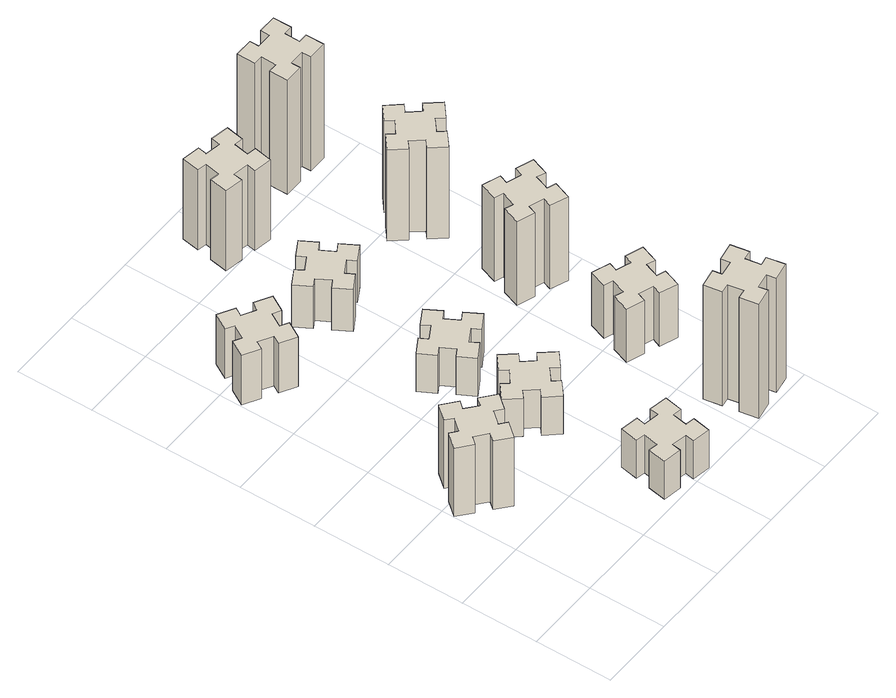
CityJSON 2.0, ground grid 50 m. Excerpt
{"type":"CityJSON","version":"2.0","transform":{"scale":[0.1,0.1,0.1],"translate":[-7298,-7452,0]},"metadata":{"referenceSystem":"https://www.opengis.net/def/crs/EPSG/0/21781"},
"CityObjects":{
"building1":{"type":"Building","attributes":{"class":"1000","function":"1000","usage":"1000","yearOfConstruction":2016,"roofType":"1000","measuredHeight":54,"storeysAboveGround":30,"storeysBelowGround":0},"geometry":[{"type":"Solid","lod":"1","boundaries":[[[[0,1,2,3,4,5,6,7,8,9,10,11,12,13,14,15,16,17,18,19]],[[17,16,20,21]],[[16,15,22,20]],[[15,14,23,22]],[[14,13,24,23]],[[13,12,25,24]],[[12,11,26,25]],[[11,10,27,26]],[[10,9,28,27]],[[9,8,29,28]],[[8,7,30,29]],[[7,6,31,30]],[[6,5,32,31]],[[5,4,33,32]],[[4,3,34,33]],[[3,2,35,34]],[[2,1,36,35]],[[1,0,37,36]],[[0,19,38,37]],[[19,18,39,38]],[[18,17,21,39]],[[24,25,26,27,28,29,30,31,32,33,34,35,36,37,38,39,21,20,22,23]]]]}]},
"building2":{"type":"Building","attributes":{"class":"1000","function":"1000","usage":"1000","yearOfConstruction":2016,"roofType":"1000","measuredHeight":39,"storeysAboveGround":30,"storeysBelowGround":0},"geometry":[{"type":"Solid","lod":"1","boundaries":[[[[40,41,42,43,44,45,46,47,48,49,50,51,52,53,54,55,56,57,58,59]],[[57,56,60,61]],[[56,55,62,60]],[[55,54,63,62]],[[54,53,64,63]],[[53,52,65,64]],[[52,51,66,65]],[[51,50,67,66]],[[50,49,68,67]],[[49,48,69,68]],[[48,47,70,69]],[[47,46,71,70]],[[46,45,72,71]],[[45,44,73,72]],[[44,43,74,73]],[[43,42,75,74]],[[42,41,76,75]],[[41,40,77,76]],[[40,59,78,77]],[[59,58,79,78]],[[58,57,61,79]],[[64,65,66,67,68,69,70,71,72,73,74,75,76,77,78,79,61,60,62,63]]]]}]},
"building3":{"type":"Building","attributes":{"class":"1000","function":"1000","usage":"1000","yearOfConstruction":2016,"roofType":"1000","measuredHeight":30,"storeysAboveGround":30,"storeysBelowGround":0},"geometry":[{"type":"Solid","lod":"1","boundaries":[[[[80,81,82,83,84,85,86,87,88,89,90,91,92,93,94,95,96,97,98,99]],[[97,96,100,101]],[[96,95,102,100]],[[95,94,103,102]],[[94,93,104,103]],[[93,92,105,104]],[[92,91,106,105]],[[91,90,107,106]],[[90,89,108,107]],[[89,88,109,108]],[[88,87,110,109]],[[87,86,111,110]],[[86,85,112,111]],[[85,84,113,112]],[[84,83,114,113]],[[83,82,115,114]],[[82,81,116,115]],[[81,80,117,116]],[[80,99,118,117]],[[99,98,119,118]],[[98,97,101,119]],[[104,105,106,107,108,109,110,111,112,113,114,115,116,117,118,119,101,100,102,103]]]]}]},
"building4":{"type":"Building","attributes":{"class":"1000","function":"1000","usage":"1000","yearOfConstruction":2016,"roofType":"1000","measuredHeight":30,"storeysAboveGround":30,"storeysBelowGround":0},"geometry":[{"type":"Solid","lod":"1","boundaries":[[[[120,121,122,123,124,125,126,127,128,129,130,131,132,133,134,135,136,137,138,139]],[[137,136,140,141]],[[136,135,142,140]],[[135,134,143,142]],[[134,133,144,143]],[[133,132,145,144]],[[132,131,146,145]],[[131,130,147,146]],[[130,129,148,147]],[[129,128,149,148]],[[128,127,150,149]],[[127,126,151,150]],[[126,125,152,151]],[[125,124,153,152]],[[124,123,154,153]],[[123,122,155,154]],[[122,121,156,155]],[[121,120,157,156]],[[120,139,158,157]],[[139,138,159,158]],[[138,137,141,159]],[[144,145,146,147,148,149,150,151,152,153,154,155,156,157,158,159,141,140,142,143]]]]}]},
"building5":{"type":"Building","attributes":{"class":"1000","function":"1000","usage":"1000","yearOfConstruction":2016,"roofType":"1000","measuredHeight":30,"storeysAboveGround":30,"storeysBelowGround":0},"geometry":[{"type":"Solid","lod":"1","boundaries":[[[[160,161,162,163,164,165,166,167,168,169,170,171,172,173,174,175,176,177,178,179]],[[177,176,180,181]],[[176,175,182,180]],[[175,174,183,182]],[[174,173,184,183]],[[173,172,185,184]],[[172,171,186,185]],[[171,170,187,186]],[[170,169,188,187]],[[169,168,189,188]],[[168,167,190,189]],[[167,166,191,190]],[[166,165,192,191]],[[165,164,193,192]],[[164,163,194,193]],[[163,162,195,194]],[[162,161,196,195]],[[161,160,197,196]],[[160,179,198,197]],[[179,178,199,198]],[[178,177,181,199]],[[184,185,186,187,188,189,190,191,192,193,194,195,196,197,198,199,181,180,182,183]]]]}]},
"building6":{"type":"Building","attributes":{"class":"1000","function":"1000","usage":"1000","yearOfConstruction":2016,"roofType":"1000","measuredHeight":33,"storeysAboveGround":30,"storeysBelowGround":0},"geometry":[{"type":"Solid","lod":"1","boundaries":[[[[200,201,202,203,204,205,206,207,208,209,210,211,212,213,214,215,216,217,218,219]],[[217,216,220,221]],[[216,215,222,220]],[[215,214,223,222]],[[214,213,224,223]],[[213,212,225,224]],[[212,211,226,225]],[[211,210,227,226]],[[210,209,228,227]],[[209,208,229,228]],[[208,207,230,229]],[[207,206,231,230]],[[206,205,232,231]],[[205,204,233,232]],[[204,203,234,233]],[[203,202,235,234]],[[202,201,236,235]],[[201,200,237,236]],[[200,219,238,237]],[[219,218,239,238]],[[218,217,221,239]],[[224,225,226,227,228,229,230,231,232,233,234,235,236,237,238,239,221,220,222,223]]]]}]},
"building7":{"type":"Building","attributes":{"class":"1000","function":"1000","usage":"1000","yearOfConstruction":2016,"roofType":"1000","measuredHeight":90,"storeysAboveGround":30,"storeysBelowGround":0},"geometry":[{"type":"Solid","lod":"1","boundaries":[[[[240,241,242,243,244,245,246,247,248,249,250,251,252,253,254,255,256,257,258,259]],[[257,256,260,261]],[[256,255,262,260]],[[255,254,263,262]],[[254,253,264,263]],[[253,252,265,264]],[[252,251,266,265]],[[251,250,267,266]],[[250,249,268,267]],[[249,248,269,268]],[[248,247,270,269]],[[247,246,271,270]],[[246,245,272,271]],[[245,244,273,272]],[[244,243,274,273]],[[243,242,275,274]],[[242,241,276,275]],[[241,240,277,276]],[[240,259,278,277]],[[259,258,279,278]],[[258,257,261,279]],[[264,265,266,267,268,269,270,271,272,273,274,275,276,277,278,279,261,260,262,263]]]]}]},
"building8":{"type":"Building","attributes":{"class":"1000","function":"1000","usage":"1000","yearOfConstruction":2016,"roofType":"1000","measuredHeight":63,"storeysAboveGround":30,"storeysBelowGround":0},"geometry":[{"type":"Solid","lod":"1","boundaries":[[[[280,281,282,283,284,285,286,287,288,289,290,291,292,293,294,295,296,297,298,299]],[[297,296,300,301]],[[296,295,302,300]],[[295,294,303,302]],[[294,293,304,303]],[[293,292,305,304]],[[292,291,306,305]],[[291,290,307,306]],[[290,289,308,307]],[[289,288,309,308]],[[288,287,310,309]],[[287,286,311,310]],[[286,285,312,311]],[[285,284,313,312]],[[284,283,314,313]],[[283,282,315,314]],[[282,281,316,315]],[[281,280,317,316]],[[280,299,318,317]],[[299,298,319,318]],[[298,297,301,319]],[[304,305,306,307,308,309,310,311,312,313,314,315,316,317,318,319,301,300,302,303]]]]}]},
"building9":{"type":"Building","attributes":{"class":"1000","function":"1000","usage":"1000","yearOfConstruction":2016,"roofType":"1000","measuredHeight":42,"storeysAboveGround":30,"storeysBelowGround":0},"geometry":[{"type":"Solid","lod":"1","boundaries":[[[[320,321,322,323,324,325,326,327,328,329,330,331,332,333,334,335,336,337,338,339]],[[337,336,340,341]],[[336,335,342,340]],[[335,334,343,342]],[[334,333,344,343]],[[333,332,345,344]],[[332,331,346,345]],[[331,330,347,346]],[[330,329,348,347]],[[329,328,349,348]],[[328,327,350,349]],[[327,326,351,350]],[[326,325,352,351]],[[325,324,353,352]],[[324,323,354,353]],[[323,322,355,354]],[[322,321,356,355]],[[321,320,357,356]],[[320,339,358,357]],[[339,338,359,358]],[[338,337,341,359]],[[344,345,346,347,348,349,350,351,352,353,354,355,356,357,358,359,341,340,342,343]]]]}]},
"building10":{"type":"Building","attributes":{"class":"1000","function":"1000","usage":"1000","yearOfConstruction":2016,"roofType":"1000","measuredHeight":66,"storeysAboveGround":30,"storeysBelowGround":0},"geometry":[{"type":"Solid","lod":"1","boundaries":[[[[360,361,362,363,364,365,366,367,368,369,370,371,372,373,374,375,376,377,378,379]],[[377,376,380,381]],[[376,375,382,380]],[[375,374,383,382]],[[374,373,384,383]],[[373,372,385,384]],[[372,371,386,385]],[[371,370,387,386]],[[370,369,388,387]],[[369,368,389,388]],[[368,367,390,389]],[[367,366,391,390]],[[366,365,392,391]],[[365,364,393,392]],[[364,363,394,393]],[[363,362,395,394]],[[362,361,396,395]],[[361,360,397,396]],[[360,379,398,397]],[[379,378,399,398]],[[378,377,381,399]],[[384,385,386,387,388,389,390,391,392,393,394,395,396,397,398,399,381,380,382,383]]]]}]},
"building11":{"type":"Building","attributes":{"class":"1000","function":"1000","usage":"1000","yearOfConstruction":2016,"roofType":"1000","measuredHeight":72,"storeysAboveGround":30,"storeysBelowGround":0},"geometry":[{"type":"Solid","lod":"1","boundaries":[[[[400,401,402,403,404,405,406,407,408,409,410,411,412,413,414,415,416,417,418,419]],[[417,416,420,421]],[[416,415,422,420]],[[415,414,423,422]],[[414,413,424,423]],[[413,412,425,424]],[[412,411,426,425]],[[411,410,427,426]],[[410,409,428,427]],[[409,408,429,428]],[[408,407,430,429]],[[407,406,431,430]],[[406,405,432,431]],[[405,404,433,432]],[[404,403,434,433]],[[403,402,435,434]],[[402,401,436,435]],[[401,400,437,436]],[[400,419,438,437]],[[419,418,439,438]],[[418,417,421,439]],[[424,425,426,427,428,429,430,431,432,433,434,435,436,437,438,439,421,420,422,423]]]]}]},
"building12":{"type":"Building","attributes":{"class":"1000","function":"1000","usage":"1000","yearOfConstruction":2016,"roofType":"1000","measuredHeight":90,"storeysAboveGround":30,"storeysBelowGround":0},"geometry":[{"type":"Solid","lod":"1","boundaries":[[[[440,441,442,443,444,445,446,447,448,449,450,451,452,453,454,455,456,457,458,459]],[[457,456,460,461]],[[456,455,462,460]],[[455,454,463,462]],[[454,453,464,463]],[[453,452,465,464]],[[452,451,466,465]],[[451,450,467,466]],[[450,449,468,467]],[[449,448,469,468]],[[448,447,470,469]],[[447,446,471,470]],[[446,445,472,471]],[[445,444,473,472]],[[444,443,474,473]],[[443,442,475,474]],[[442,441,476,475]],[[441,440,477,476]],[[440,459,478,477]],[[459,458,479,478]],[[458,457,461,479]],[[464,465,466,467,468,469,470,471,472,473,474,475,476,477,478,479,461,460,462,463]]]]}]}
},
"vertices":[
[136,893,0],[213,829,0],[174,783,0],[266,706,0],[343,798,0],[297,836,0],[362,913,0],[408,874,0],[485,966,0],[393,1043,0],[354,997,0],[278,1062,0],[316,1108,0],[224,1185,0],[147,1093,0],[193,1054,0],[129,978,0],[83,1016,0],[6,924,0],[98,847,0],[129,978,540],[83,1016,540],[193,1054,540],[147,1093,540],[224,1185,540],[316,1108,540],[278,1062,540],[354,997,540],[393,1043,540],[485,966,540],[408,874,540],[362,913,540],[297,836,540],[343,798,540],[266,706,540],[174,783,540],[213,829,540],[136,893,540],[98,847,540],[6,924,540],
[316,2327,0],[366,2414,0],[418,2384,0],[478,2488,0],[374,2548,0],[344,2496,0],[257,2546,0],[287,2598,0],[183,2658,0],[123,2554,0],[175,2524,0],[125,2437,0],[73,2467,0],[13,2363,0],[117,2303,0],[147,2355,0],[234,2305,0],[204,2253,0],[308,2193,0],[368,2297,0],[234,2305,390],[204,2253,390],[147,2355,390],[117,2303,390],[13,2363,390],[73,2467,390],[125,2437,390],[175,2524,390],[123,2554,390],[183,2658,390],[287,2598,390],[257,2546,390],[344,2496,390],[374,2548,390],[478,2488,390],[418,2384,390],[366,2414,390],[316,2327,390],[368,2297,390],[308,2193,390],
[886,274,0],[868,175,0],[809,186,0],[788,67,0],[907,47,0],[917,106,0],[1015,88,0],[1005,29,0],[1123,8,0],[1144,127,0],[1085,137,0],[1102,235,0],[1161,225,0],[1182,343,0],[1064,364,0],[1054,305,0],[955,322,0],[966,381,0],[847,402,0],[827,284,0],[955,322,300],[966,381,300],[1054,305,300],[1064,364,300],[1182,343,300],[1161,225,300],[1102,235,300],[1085,137,300],[1144,127,300],[1123,8,300],[1005,29,300],[1015,88,300],[917,106,300],[907,47,300],[788,67,300],[809,186,300],[868,175,300],[886,274,300],[827,284,300],[847,402,300],
[918,929,0],[994,993,0],[1033,947,0],[1125,1024,0],[1048,1116,0],[1002,1078,0],[937,1154,0],[983,1193,0],[906,1285,0],[814,1208,0],[853,1162,0],[776,1097,0],[738,1143,0],[646,1066,0],[723,974,0],[769,1013,0],[833,936,0],[787,898,0],[864,806,0],[956,883,0],[833,936,300],[787,898,300],[769,1013,300],[723,974,300],[646,1066,300],[738,1143,300],[776,1097,300],[853,1162,300],[814,1208,300],[906,1285,300],[983,1193,300],[937,1154,300],[1002,1078,300],[1048,1116,300],[1125,1024,300],[1033,947,300],[994,993,300],[918,929,300],[956,883,300],[864,806,300],
[765,1574,0],[815,1487,0],[763,1457,0],[823,1353,0],[927,1413,0],[897,1465,0],[984,1515,0],[1014,1463,0],[1118,1523,0],[1058,1627,0],[1006,1597,0],[956,1684,0],[1008,1714,0],[948,1818,0],[844,1758,0],[874,1706,0],[787,1656,0],[757,1708,0],[653,1648,0],[713,1544,0],[787,1656,300],[757,1708,300],[874,1706,300],[844,1758,300],[948,1818,300],[1008,1714,300],[956,1684,300],[1006,1597,300],[1058,1627,300],[1118,1523,300],[1014,1463,300],[984,1515,300],[897,1465,300],[927,1413,300],[823,1353,300],[763,1457,300],[815,1487,300],[765,1574,300],[713,1544,300],[653,1648,300],
[765,2414,0],[815,2327,0],[763,2297,0],[823,2193,0],[927,2253,0],[897,2305,0],[984,2355,0],[1014,2303,0],[1118,2363,0],[1058,2467,0],[1006,2437,0],[956,2524,0],[1008,2554,0],[948,2658,0],[844,2598,0],[874,2546,0],[787,2496,0],[757,2548,0],[653,2488,0],[713,2384,0],[787,2496,330],[757,2548,330],[874,2546,330],[844,2598,330],[948,2658,330],[1008,2554,330],[956,2524,330],[1006,2437,330],[1058,2467,330],[1118,2363,330],[1014,2303,330],[984,2355,330],[897,2305,330],[927,2253,330],[823,2193,330],[763,2297,330],[815,2327,330],[765,2414,330],[713,2384,330],[653,2488,330],
[1755,322,0],[1657,305,0],[1647,364,0],[1528,343,0],[1549,225,0],[1608,235,0],[1626,137,0],[1567,127,0],[1587,8,0],[1706,29,0],[1695,88,0],[1794,106,0],[1804,47,0],[1922,67,0],[1901,186,0],[1842,175,0],[1825,274,0],[1884,284,0],[1863,402,0],[1745,381,0],[1825,274,900],[1884,284,900],[1842,175,900],[1901,186,900],[1922,67,900],[1804,47,900],[1794,106,900],[1695,88,900],[1706,29,900],[1587,8,900],[1567,127,900],[1626,137,900],[1608,235,900],[1549,225,900],[1528,343,900],[1647,364,900],[1657,305,900],[1755,322,900],[1745,381,900],[1863,402,900],
[886,3234,0],[868,3135,0],[809,3146,0],[788,3027,0],[907,3007,0],[917,3066,0],[1015,3048,0],[1005,2989,0],[1123,2968,0],[1144,3087,0],[1085,3097,0],[1102,3195,0],[1161,3185,0],[1182,3303,0],[1064,3324,0],[1054,3265,0],[955,3282,0],[966,3341,0],[847,3362,0],[827,3244,0],[955,3282,630],[966,3341,630],[1054,3265,630],[1064,3324,630],[1182,3303,630],[1161,3185,630],[1102,3195,630],[1085,3097,630],[1144,3087,630],[1123,2968,630],[1005,2989,630],[1015,3048,630],[917,3066,630],[907,3007,630],[788,3027,630],[809,3146,630],[868,3135,630],[886,3234,630],[827,3244,630],[847,3362,630],
[1641,859,0],[1735,825,0],[1714,769,0],[1827,727,0],[1868,840,0],[1812,861,0],[1846,955,0],[1902,934,0],[1943,1047,0],[1830,1088,0],[1810,1032,0],[1716,1066,0],[1737,1122,0],[1624,1163,0],[1583,1050,0],[1639,1030,0],[1605,936,0],[1549,957,0],[1507,844,0],[1620,803,0],[1605,936,420],[1549,957,420],[1639,1030,420],[1583,1050,420],[1624,1163,420],[1737,1122,420],[1716,1066,420],[1810,1032,420],[1830,1088,420],[1943,1047,420],[1902,934,420],[1846,955,420],[1812,861,420],[1868,840,420],[1827,727,420],[1714,769,420],[1735,825,420],[1641,859,420],[1620,803,420],[1507,844,420],
[1810,1772,0],[1716,1806,0],[1737,1862,0],[1624,1903,0],[1583,1790,0],[1639,1770,0],[1605,1676,0],[1549,1697,0],[1507,1584,0],[1620,1543,0],[1641,1599,0],[1735,1565,0],[1714,1509,0],[1827,1467,0],[1868,1580,0],[1812,1601,0],[1846,1695,0],[1902,1674,0],[1943,1787,0],[1830,1828,0],[1846,1695,660],[1902,1674,660],[1812,1601,660],[1868,1580,660],[1827,1467,660],[1714,1509,660],[1735,1565,660],[1641,1599,660],[1620,1543,660],[1507,1584,660],[1549,1697,660],[1605,1676,660],[1639,1770,660],[1583,1790,660],[1624,1903,660],[1737,1862,660],[1716,1806,660],[1810,1772,660],[1830,1828,660],[1943,1787,660],
[1609,2393,0],[1673,2316,0],[1627,2278,0],[1704,2186,0],[1796,2263,0],[1758,2309,0],[1834,2373,0],[1873,2327,0],[1965,2404,0],[1888,2496,0],[1842,2458,0],[1777,2534,0],[1823,2573,0],[1746,2665,0],[1654,2588,0],[1693,2542,0],[1616,2477,0],[1578,2523,0],[1486,2446,0],[1563,2354,0],[1616,2477,720],[1578,2523,720],[1693,2542,720],[1654,2588,720],[1746,2665,720],[1823,2573,720],[1777,2534,720],[1842,2458,720],[1888,2496,720],[1965,2404,720],[1873,2327,720],[1834,2373,720],[1758,2309,720],[1796,2263,720],[1704,2186,720],[1627,2278,720],[1673,2316,720],[1609,2393,720],[1563,2354,720],[1486,2446,720],
[1575,3155,0],[1675,3155,0],[1675,3095,0],[1795,3095,0],[1795,3215,0],[1735,3215,0],[1735,3315,0],[1795,3315,0],[1795,3435,0],[1675,3435,0],[1675,3375,0],[1575,3375,0],[1575,3435,0],[1455,3435,0],[1455,3315,0],[1515,3315,0],[1515,3215,0],[1455,3215,0],[1455,3095,0],[1575,3095,0],[1515,3215,900],[1455,3215,900],[1515,3315,900],[1455,3315,900],[1455,3435,900],[1575,3435,900],[1575,3375,900],[1675,3375,900],[1675,3435,900],[1795,3435,900],[1795,3315,900],[1735,3315,900],[1735,3215,900],[1795,3215,900],[1795,3095,900],[1675,3095,900],[1675,3155,900],[1575,3155,900],[1575,3095,900],[1455,3095,900]
]}
